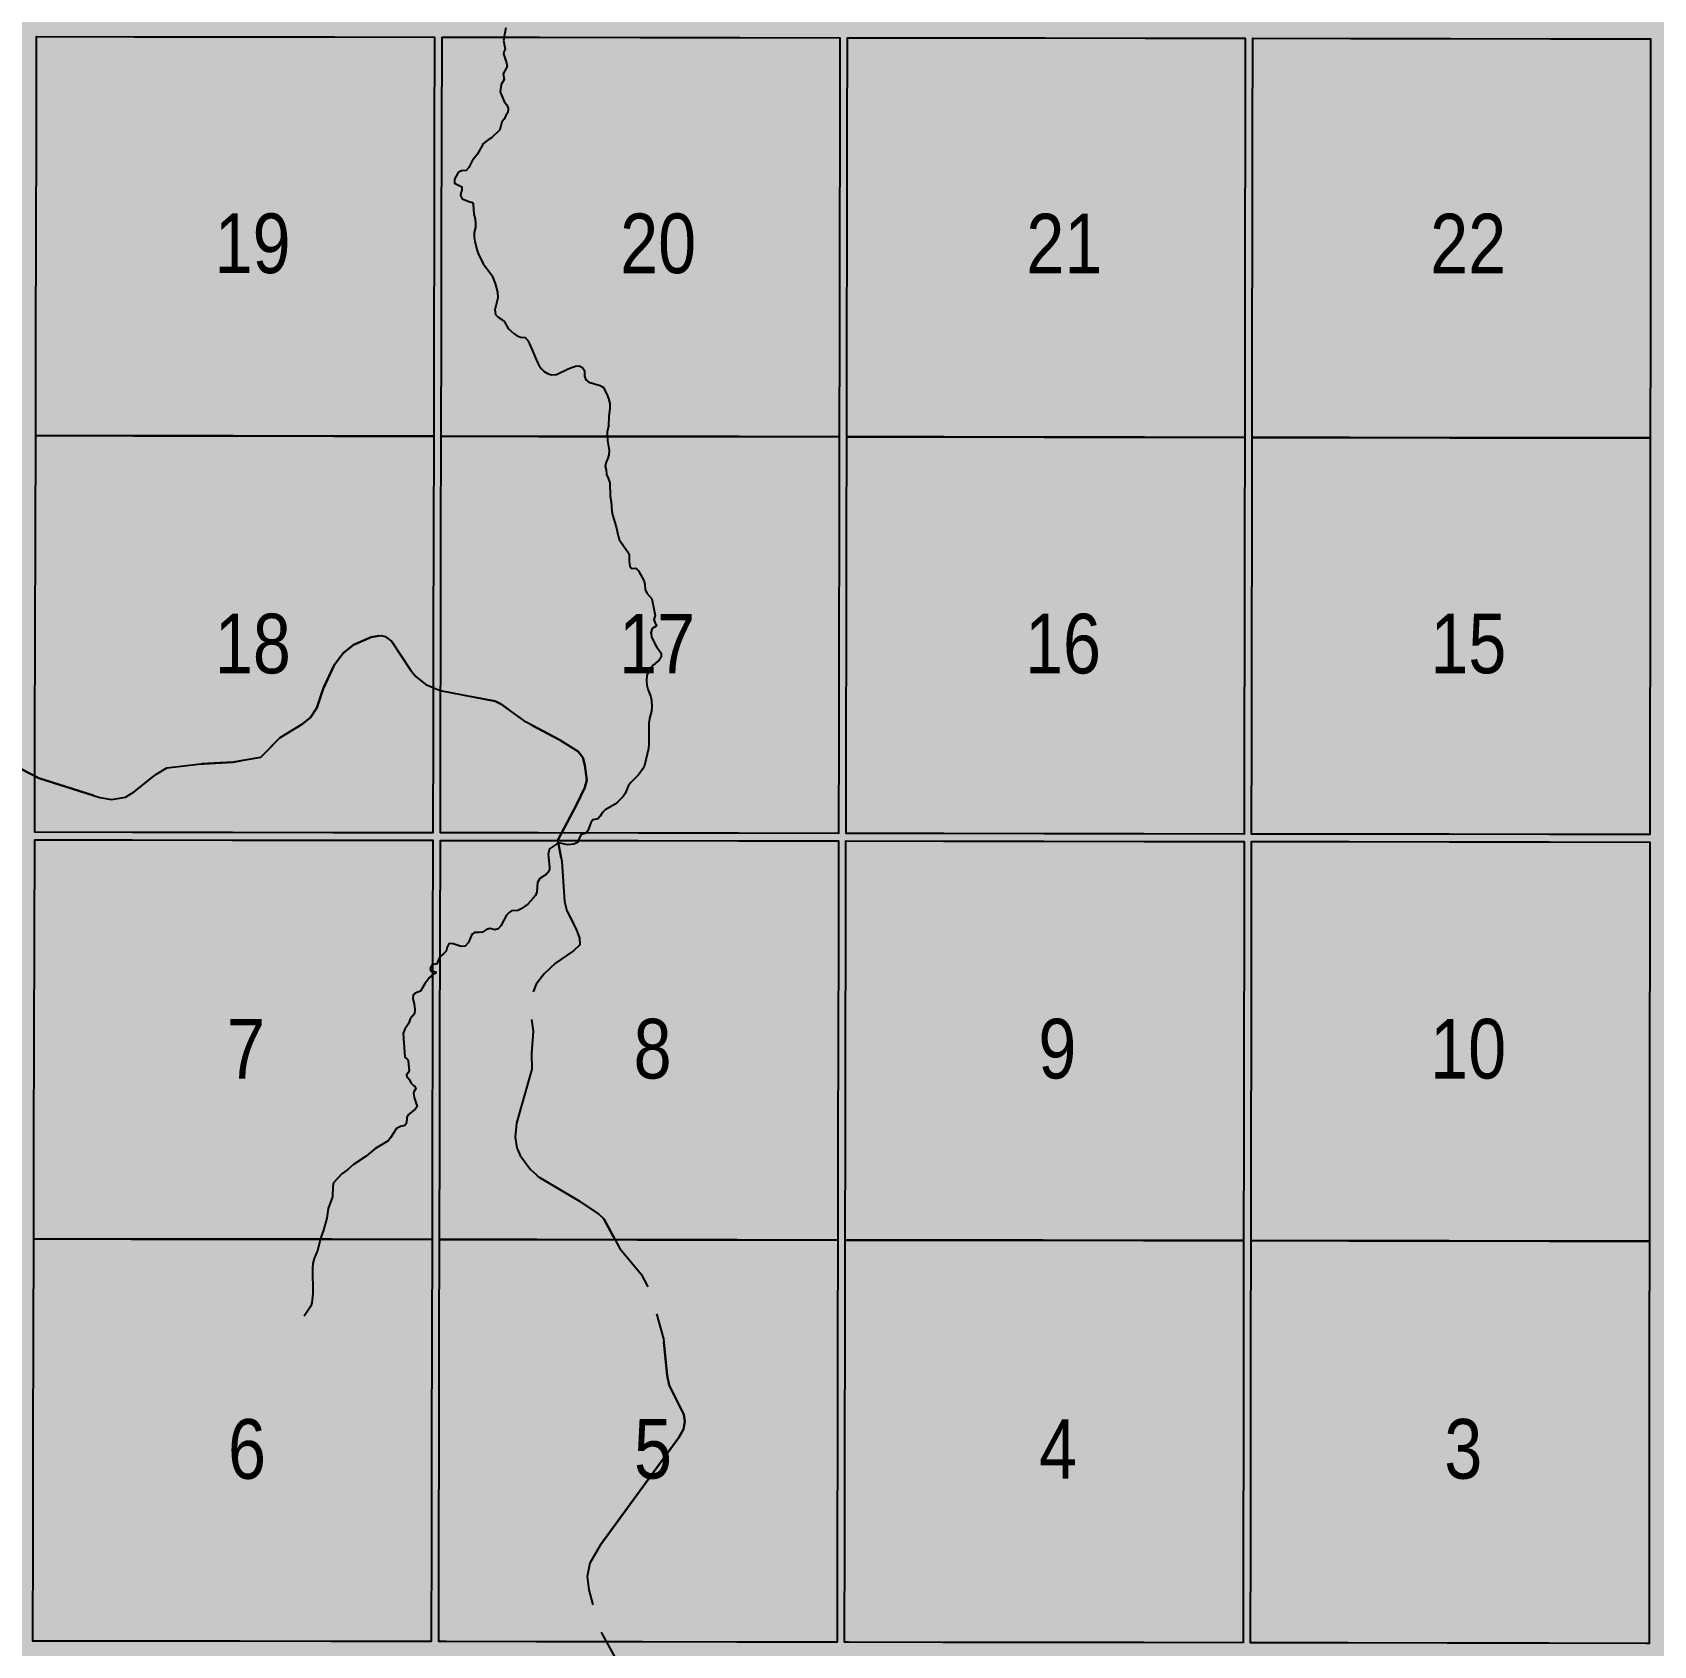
# Model space of a CAD drawing. Extents: x 403018 to 417191, y 6033193 to 6042673.
# Drawn here: x 414358.1 to 414575.6, y 6036942.8 to 6037159.3 of the extents above; entities that cross this region are included whole.
import ezdxf

# ---------------------------------------------------------------- set-up
doc = ezdxf.new("R2010")
doc.units = 0
doc.header["$LTSCALE"] = 5
doc.linetypes.add('DASHED2', pattern=[9.525, 6.35, -3.175])
for name, color, linetype in [('Quarters', 8, 'Continuous'), ('RoadSeg', 57, 'DASHED2'), ('T-WATER', 160, 'Continuous')]:
    doc.layers.add(name, color=color, linetype=linetype)
doc.layers.add('ROUTE-MAP-BACKGROUND-H', color=7, linetype='Continuous', true_color=0xf0ebff)
doc.styles.add('120', font='ARIALN.TTF', dxfattribs={"height": 13})

msp = doc.modelspace()

# ---------------------------------------------------------------- hatches: boundary and pattern name
at = {"layer": 'ROUTE-MAP-BACKGROUND-H'}
h = msp.add_hatch(color=256, dxfattribs=at)
h.dxf.hatch_style = 1
h.paths.add_polyline_path([(412923.423, 6037807.465), (416092.9, 6037807.465), (416092.9, 6035965.758), (412923.423, 6035965.758)])

# ---------------------------------------------------------------- linework, layer by layer
at = {"layer": 'Quarters'}
for points in [[(414371.599, 6037105.165), (414358.498, 6037105.18), (414358.53, 6037118.571), (414358.563, 6037131.955), (414358.595, 6037145.344), (414358.628, 6037158.73), (414371.723, 6037158.711), (414380.139, 6037158.699), (414385.153, 6037158.692), (414398.583, 6037158.673), (414412.012, 6037158.654), (414411.985, 6037145.266), (414411.957, 6037131.879), (414411.929, 6037118.491), (414411.901, 6037105.103), (414398.468, 6037105.127), (414385.034, 6037105.15), (414371.599, 6037105.165)], [(414426.005, 6037105.083), (414412.906, 6037105.102), (414412.934, 6037118.489), (414412.961, 6037131.877), (414412.989, 6037145.265), (414413.017, 6037158.653), (414426.112, 6037158.634), (414439.542, 6037158.615), (414452.972, 6037158.596), (414466.401, 6037158.577), (414466.378, 6037145.189), (414466.355, 6037131.801), (414466.332, 6037118.413), (414466.309, 6037105.025), (414452.875, 6037105.044), (414439.44, 6037105.064), (414426.005, 6037105.083)], [(414480.413, 6037105.005), (414467.314, 6037105.024), (414467.337, 6037118.412), (414467.36, 6037131.799), (414467.383, 6037145.187), (414467.406, 6037158.575), (414480.501, 6037158.557), (414493.931, 6037158.538), (414507.36, 6037158.519), (414520.79, 6037158.5), (414520.772, 6037145.111), (414520.754, 6037131.723), (414520.735, 6037118.335), (414520.717, 6037104.947), (414507.283, 6037104.966), (414493.848, 6037104.986), (414480.413, 6037105.005)], [(414575.145, 6037118.258), (414575.131, 6037104.87), (414561.695, 6037104.889), (414548.259, 6037104.908), (414534.822, 6037104.927), (414521.721, 6037104.946), (414521.74, 6037118.334), (414521.758, 6037131.722), (414521.776, 6037145.11), (414521.794, 6037158.498), (414534.891, 6037158.479), (414548.322, 6037158.46), (414561.754, 6037158.442), (414575.185, 6037158.423), (414575.172, 6037145.035), (414575.158, 6037131.646), (414575.145, 6037118.258)], [(414371.473, 6037051.945), (414358.369, 6037051.964), (414358.4, 6037065.016), (414358.433, 6037078.404), (414358.465, 6037091.795), (414358.498, 6037105.18), (414371.599, 6037105.165), (414385.034, 6037105.15), (414398.468, 6037105.127), (414411.901, 6037105.103), (414411.874, 6037091.715), (414411.846, 6037078.327), (414411.818, 6037064.94), (414411.791, 6037051.887), (414398.352, 6037051.906), (414384.913, 6037051.926), (414371.473, 6037051.945)], [(414425.9, 6037051.866), (414412.796, 6037051.885), (414412.823, 6037064.938), (414412.85, 6037078.326), (414412.878, 6037091.714), (414412.906, 6037105.102), (414426.005, 6037105.083), (414439.44, 6037105.064), (414452.875, 6037105.044), (414466.309, 6037105.025), (414466.286, 6037091.637), (414466.263, 6037078.249), (414466.24, 6037064.861), (414466.218, 6037051.808), (414452.779, 6037051.828), (414439.339, 6037051.847), (414425.9, 6037051.866)], [(414480.327, 6037051.788), (414467.222, 6037051.807), (414467.245, 6037064.86), (414467.268, 6037078.248), (414467.291, 6037091.636), (414467.314, 6037105.024), (414480.413, 6037105.005), (414493.848, 6037104.986), (414507.283, 6037104.966), (414520.717, 6037104.947), (414520.699, 6037091.559), (414520.681, 6037078.171), (414520.662, 6037064.783), (414520.645, 6037051.73), (414507.205, 6037051.749), (414502.075, 6037051.756), (414493.766, 6037051.768), (414480.327, 6037051.788)], [(414575.091, 6037064.705), (414575.077, 6037051.651), (414561.636, 6037051.671), (414548.195, 6037051.69), (414534.755, 6037051.709), (414521.649, 6037051.728), (414521.667, 6037064.781), (414521.685, 6037078.169), (414521.703, 6037091.558), (414521.721, 6037104.946), (414534.822, 6037104.927), (414548.259, 6037104.908), (414561.695, 6037104.889), (414575.131, 6037104.87), (414575.118, 6037091.481), (414575.104, 6037078.093), (414575.091, 6037064.705)], [(414371.346, 6036997.39), (414358.236, 6036997.409), (414358.269, 6037010.796), (414358.301, 6037024.184), (414358.334, 6037037.572), (414358.366, 6037050.959), (414371.471, 6037050.941), (414384.91, 6037050.921), (414398.35, 6037050.902), (414411.789, 6037050.882), (414411.761, 6037037.495), (414411.734, 6037024.107), (414411.706, 6037010.719), (414411.678, 6036997.331), (414398.234, 6036997.351), (414384.79, 6036997.37), (414371.346, 6036997.39)], [(414425.792, 6036997.311), (414412.683, 6036997.33), (414412.71, 6037010.718), (414412.738, 6037024.105), (414412.766, 6037037.493), (414412.793, 6037050.881), (414425.898, 6037050.862), (414439.337, 6037050.843), (414452.777, 6037050.823), (414466.216, 6037050.804), (414466.193, 6037037.416), (414466.17, 6037024.028), (414466.147, 6037010.64), (414466.124, 6036997.252), (414452.68, 6036997.272), (414439.236, 6036997.291), (414425.792, 6036997.311)], [(414480.238, 6036997.231), (414467.129, 6036997.251), (414467.152, 6037010.639), (414467.174, 6037024.026), (414467.198, 6037037.414), (414467.22, 6037050.802), (414480.325, 6037050.783), (414493.764, 6037050.764), (414507.204, 6037050.745), (414520.643, 6037050.725), (414520.625, 6037037.337), (414520.607, 6037023.949), (414520.588, 6037010.561), (414520.57, 6036997.173), (414507.126, 6036997.192), (414493.682, 6036997.212), (414480.238, 6036997.231)], [(414575.036, 6037010.482), (414575.022, 6036997.094), (414561.576, 6036997.113), (414548.131, 6036997.133), (414534.685, 6036997.152), (414521.574, 6036997.171), (414521.593, 6037010.559), (414521.611, 6037023.948), (414521.629, 6037037.336), (414521.647, 6037050.724), (414534.753, 6037050.705), (414548.194, 6037050.685), (414561.635, 6037050.666), (414575.076, 6037050.647), (414575.063, 6037037.259), (414575.049, 6037023.87), (414575.036, 6037010.482)], [(414358.542, 6036943.448), (414358.105, 6036943.449), (414358.138, 6036957.041), (414358.171, 6036970.633), (414358.204, 6036984.021), (414358.236, 6036997.409), (414371.346, 6036997.39), (414384.79, 6036997.37), (414398.234, 6036997.351), (414411.678, 6036997.331), (414411.651, 6036983.944), (414411.623, 6036970.556), (414411.595, 6036956.964), (414411.566, 6036943.371), (414399.214, 6036943.39), (414398.118, 6036943.391), (414385.88, 6036943.409), (414384.669, 6036943.411), (414372.545, 6036943.428), (414371.219, 6036943.43), (414359.546, 6036943.447), (414358.542, 6036943.448)], [(414413.553, 6036943.368), (414412.571, 6036943.37), (414412.599, 6036956.962), (414412.627, 6036970.554), (414412.655, 6036983.942), (414412.683, 6036997.33), (414425.792, 6036997.311), (414439.236, 6036997.291), (414452.68, 6036997.272), (414466.124, 6036997.252), (414466.101, 6036983.864), (414466.078, 6036970.476), (414466.055, 6036956.884), (414466.032, 6036943.292), (414453.223, 6036943.31), (414452.583, 6036943.311), (414439.888, 6036943.33), (414439.134, 6036943.331), (414426.553, 6036943.349), (414425.685, 6036943.351), (414413.553, 6036943.368)], [(414520.497, 6036943.212), (414507.231, 6036943.231), (414507.048, 6036943.231), (414493.897, 6036943.251), (414493.599, 6036943.251), (414480.562, 6036943.27), (414480.15, 6036943.271), (414467.562, 6036943.289), (414467.036, 6036943.29), (414467.059, 6036956.882), (414467.082, 6036970.475), (414467.105, 6036983.863), (414467.129, 6036997.251), (414480.238, 6036997.231), (414493.682, 6036997.212), (414507.126, 6036997.192), (414520.57, 6036997.173), (414520.552, 6036983.785), (414520.534, 6036970.397), (414520.515, 6036956.804), (414520.497, 6036943.212)], [(414574.981, 6036956.724), (414574.968, 6036943.132), (414574.575, 6036943.132), (414561.517, 6036943.151), (414561.24, 6036943.152), (414548.067, 6036943.171), (414547.905, 6036943.171), (414534.616, 6036943.191), (414521.57, 6036943.21), (414521.501, 6036943.21), (414521.519, 6036956.803), (414521.538, 6036970.395), (414521.556, 6036983.783), (414521.574, 6036997.171), (414534.685, 6036997.152), (414548.131, 6036997.133), (414561.576, 6036997.113), (414575.022, 6036997.094), (414575.009, 6036983.705), (414574.995, 6036970.317), (414574.981, 6036956.724)]]:
    msp.add_lwpolyline(points, close=True, dxfattribs=at)
at = {"layer": 'RoadSeg', "flags": 128}
for points in [[(414429.008, 6037048.501), (414428.535, 6037050.897), (414431.065, 6037055.659), (414432.164, 6037057.99), (414432.431, 6037058.955), (414432.198, 6037060.953), (414431.898, 6037061.986), (414431.298, 6037062.785), (414428.768, 6037064.384), (414424.306, 6037066.748), (414420.975, 6037069.146), (414420.143, 6037069.545), (414412.784, 6037070.977), (414410.852, 6037071.776), (414409.487, 6037072.875), (414408.821, 6037073.674), (414406.224, 6037077.604), (414405.391, 6037078.236), (414404.858, 6037078.369), (414403.493, 6037078.137), (414401.129, 6037077.104), (414399.763, 6037076.005), (414398.565, 6037074.373), (414397.066, 6037071.21), (414396.2, 6037068.646), (414395.368, 6037067.347), (414394.236, 6037066.448), (414391.272, 6037064.65), (414388.641, 6037061.986), (414385.011, 6037061.386), (414380.283, 6037061.12), (414376.087, 6037060.587), (414374.622, 6037059.722), (414371.725, 6037057.39), (414370.526, 6037056.658), (414368.661, 6037056.358), (414367.096, 6037056.624), (414358.938, 6037059.222), (414356.507, 6037060.454), (414355.341, 6037061.22), (414349.58, 6037065.682), (414341.255, 6037071.776), (414337.892, 6037074.773), (414334.295, 6037078.935), (414329.134, 6037086.561), (414328.402, 6037087.926), (414328.035, 6037089.491), (414328.268, 6037091.756), (414329.067, 6037095.12), (414329.567, 6037096.184), (414331.998, 6037099.581), (414333.064, 6037101.779), (414333.13, 6037102.579), (414331.998, 6037104.943), (414331.565, 6037105.509), (414329.234, 6037108.073), (414326.37, 6037110.704), (414324.805, 6037111.735), (414318.878, 6037114.833), (414318.478, 6037115.266), (414317.446, 6037115.832), (414314.982, 6037116.731), (414313.583, 6037116.764), (414313.35, 6037116.898), (414311.885, 6037116.764), (414308.655, 6037115.732), (414307.089, 6037115.798), (414304.659, 6037116.365), (414303.593, 6037116.765), (414280.316, 6037128.652), (414279.617, 6037127.42), (414277.952, 6037123.457), (414270.726, 6037105.675), (414277.952, 6037123.457), (414279.617, 6037127.42), (414280.316, 6037128.652), (414257.572, 6037140.241), (414280.316, 6037128.652), (414303.593, 6037116.765), (414304.659, 6037116.365), (414307.089, 6037115.798), (414308.655, 6037115.732), (414311.885, 6037116.764), (414313.35, 6037116.898), (414313.583, 6037116.764), (414314.982, 6037116.731), (414317.446, 6037115.832), (414318.478, 6037115.266), (414318.878, 6037114.833), (414324.805, 6037111.735), (414326.37, 6037110.704), (414329.234, 6037108.073), (414331.565, 6037105.509), (414331.998, 6037104.943), (414333.13, 6037102.579), (414333.064, 6037101.779), (414331.998, 6037099.581), (414329.567, 6037096.184), (414329.067, 6037095.12), (414328.268, 6037091.756), (414328.035, 6037089.491), (414328.402, 6037087.926), (414329.134, 6037086.561), (414334.295, 6037078.935), (414337.892, 6037074.773), (414341.255, 6037071.776), (414349.58, 6037065.682), (414355.341, 6037061.22), (414356.507, 6037060.454), (414358.938, 6037059.222), (414367.096, 6037056.624), (414368.661, 6037056.358), (414370.526, 6037056.658), (414371.725, 6037057.39), (414374.622, 6037059.722), (414376.087, 6037060.587), (414380.283, 6037061.12), (414385.011, 6037061.386), (414388.641, 6037061.986), (414391.272, 6037064.65), (414394.236, 6037066.448), (414395.368, 6037067.347), (414396.2, 6037068.646), (414397.066, 6037071.21), (414398.565, 6037074.373), (414399.763, 6037076.005), (414401.129, 6037077.104), (414403.493, 6037078.137), (414404.858, 6037078.369), (414405.391, 6037078.236), (414406.224, 6037077.604), (414408.821, 6037073.674), (414409.487, 6037072.875), (414410.852, 6037071.776), (414412.784, 6037070.977), (414420.143, 6037069.545), (414420.975, 6037069.146), (414424.306, 6037066.748), (414428.768, 6037064.384), (414431.298, 6037062.785), (414431.898, 6037061.986), (414432.198, 6037060.953), (414432.431, 6037058.955), (414432.164, 6037057.99), (414431.065, 6037055.659), (414428.535, 6037050.897), (414429.101, 6037048.033), (414429.467, 6037042.672), (414429.767, 6037041.439), (414431.032, 6037038.976), (414431.465, 6037037.777), (414431.498, 6037036.877), (414430.666, 6037036.045), (414428.235, 6037034.38), (414426.736, 6037032.948), (414425.671, 6037031.583), (414424.938, 6037029.851), (414424.738, 6037028.652), (414425.238, 6037025.289), (414425.005, 6037022.292), (414425.071, 6037020.194), (414423.007, 6037012.935), (414422.84, 6037011.07), (414423.073, 6037009.605), (414423.506, 6037008.572), (414424.905, 6037006.707), (414426.104, 6037005.642), (414431.465, 6037002.446), (414434.029, 6037000.746), (414434.728, 6037000.081), (414436.893, 6036996.118), (414439.757, 6036992.655), (414440.922, 6036990.457), (414442.72, 6036983.997), (414443.22, 6036979.069), (414443.486, 6036977.77), (414445.451, 6036973.841), (414445.584, 6036972.908), (414445.418, 6036971.876), (414444.785, 6036970.777), (414434.296, 6036956.358), (414432.83, 6036953.894), (414432.497, 6036952.129), (414432.73, 6036950.297), (414433.829, 6036946.134), (414434.495, 6036944.371), (414436.527, 6036940.708), (414437.825, 6036937.843), (414439.157, 6036934.28), (414439.679, 6036932.794), (414440.289, 6036929.385), (414441.355, 6036926.587), (414442.554, 6036924.923), (414444.752, 6036922.559), (414445.151, 6036921.793), (414445.717, 6036920.261), (414445.851, 6036919.429), (414446.317, 6036914.434), (414446.619, 6036912.787), (414447.401, 6036910.04), (414448.53, 6036907.167), (414449.899, 6036905.074), (414451.478, 6036902.046), (414452.71, 6036898.283), (414452.844, 6036897.351), (414452.877, 6036895.619), (414452.665, 6036893.226)], [(414329.388, 6037095.803), (414329.067, 6037095.12), (414328.268, 6037091.756), (414328.035, 6037089.491), (414328.402, 6037087.926), (414329.134, 6037086.561), (414334.295, 6037078.935), (414337.892, 6037074.773), (414341.255, 6037071.776), (414349.58, 6037065.682), (414355.341, 6037061.22), (414356.507, 6037060.454), (414358.938, 6037059.222), (414367.096, 6037056.624), (414368.661, 6037056.358), (414370.526, 6037056.658), (414371.725, 6037057.39), (414374.622, 6037059.722), (414376.087, 6037060.587), (414380.283, 6037061.12), (414385.011, 6037061.386), (414388.641, 6037061.986), (414391.272, 6037064.65), (414394.236, 6037066.448), (414395.368, 6037067.347), (414396.2, 6037068.646), (414397.066, 6037071.21), (414398.565, 6037074.373), (414399.763, 6037076.005), (414401.129, 6037077.104), (414403.493, 6037078.137), (414404.858, 6037078.369), (414405.391, 6037078.236), (414406.224, 6037077.604), (414408.821, 6037073.674), (414409.487, 6037072.875), (414410.852, 6037071.776), (414412.784, 6037070.977), (414420.143, 6037069.545), (414420.975, 6037069.146), (414424.306, 6037066.748), (414428.768, 6037064.384), (414431.298, 6037062.785), (414431.898, 6037061.986), (414432.198, 6037060.953), (414432.431, 6037058.955), (414432.164, 6037057.99), (414431.065, 6037055.659), (414428.535, 6037050.897), (414429.101, 6037048.033), (414429.467, 6037042.672), (414429.767, 6037041.439), (414431.032, 6037038.976), (414431.465, 6037037.777), (414431.498, 6037036.877), (414430.666, 6037036.045), (414428.235, 6037034.38), (414426.736, 6037032.948), (414425.671, 6037031.583), (414424.938, 6037029.851), (414424.738, 6037028.652), (414425.238, 6037025.289), (414425.005, 6037022.292), (414425.071, 6037020.194), (414423.007, 6037012.935), (414422.84, 6037011.07), (414423.073, 6037009.605), (414423.506, 6037008.572), (414424.905, 6037006.707), (414426.104, 6037005.642), (414431.465, 6037002.446), (414434.029, 6037000.746), (414434.728, 6037000.081), (414436.893, 6036996.118), (414439.757, 6036992.655), (414440.922, 6036990.457), (414442.72, 6036983.997), (414443.22, 6036979.069), (414443.486, 6036977.77), (414445.451, 6036973.841), (414445.584, 6036972.908), (414445.418, 6036971.876), (414444.785, 6036970.777), (414434.296, 6036956.358), (414432.83, 6036953.894), (414432.497, 6036952.129), (414432.73, 6036950.297), (414433.829, 6036946.134), (414434.495, 6036944.371), (414436.527, 6036940.708), (414437.825, 6036937.843), (414439.157, 6036934.28), (414439.679, 6036932.794), (414440.289, 6036929.385), (414441.355, 6036926.587), (414442.554, 6036924.923), (414444.752, 6036922.559), (414445.151, 6036921.793), (414445.717, 6036920.261), (414445.851, 6036919.429), (414446.317, 6036914.434), (414446.619, 6036912.787), (414447.401, 6036910.04), (414448.53, 6036907.167), (414449.899, 6036905.074), (414451.478, 6036902.046), (414452.71, 6036898.283), (414452.844, 6036897.351), (414452.877, 6036895.619), (414452.544, 6036891.856), (414451.212, 6036888.393), (414450.546, 6036887.494), (414448.648, 6036885.829), (414448.381, 6036885.762), (414446.15, 6036883.931), (414443.253, 6036882.199), (414442.554, 6036881.466), (414442.088, 6036880.601), (414440.856, 6036877.038), (414439.191, 6036874.507), (414438.558, 6036874.973), (414436.327, 6036877.47), (414435.628, 6036878.036), (414434.728, 6036878.136), (414431.398, 6036875.239), (414428.834, 6036872.509), (414424.572, 6036868.546), (414423.906, 6036868.28), (414422.507, 6036868.246), (414418.578, 6036868.479), (414417.279, 6036868.845), (414416.447, 6036869.911), (414415.081, 6036872.375), (414413.316, 6036874.973), (414411.385, 6036876.738), (414410.253, 6036877.437), (414409.454, 6036877.737), (414404.226, 6036878.502), (414403.493, 6036878.37), (414402.894, 6036877.937), (414399.997, 6036875.173), (414395.734, 6036871.676), (414393.27, 6036870.144), (414392.038, 6036869.578), (414388.308, 6036869.245), (414369.927, 6036869.878), (414388.308, 6036869.245), (414392.038, 6036869.578), (414393.27, 6036870.144), (414395.734, 6036871.676), (414399.997, 6036875.173), (414402.894, 6036877.937), (414403.493, 6036878.37), (414404.226, 6036878.502), (414409.454, 6036877.737), (414410.253, 6036877.437), (414411.385, 6036876.738), (414413.316, 6036874.973), (414415.081, 6036872.375), (414416.447, 6036869.911), (414417.279, 6036868.845), (414418.578, 6036868.479), (414422.507, 6036868.246), (414423.906, 6036868.28), (414424.572, 6036868.546), (414428.834, 6036872.509), (414431.398, 6036875.239), (414434.728, 6036878.136), (414435.628, 6036878.036), (414436.327, 6036877.47), (414438.558, 6036874.973), (414439.191, 6036874.507), (414439.29, 6036872.842), (414440.589, 6036869.079), (414441.189, 6036867.98), (414443.353, 6036865.416), (414444.619, 6036863.484), (414444.918, 6036862.385), (414444.951, 6036861.586), (414444.785, 6036860.387), (414444.086, 6036857.957), (414444.119, 6036856.691), (414444.585, 6036855.592), (414446.317, 6036853.561), (414446.616, 6036852.828), (414446.916, 6036851.197), (414447.316, 6036850.464), (414447.948, 6036849.898), (414449.647, 6036848.866), (414453.976, 6036847.134), (414456.14, 6036845.869), (414457.239, 6036844.87), (414457.772, 6036844.037), (414458.838, 6036841.24), (414459.337, 6036840.441), (414460.702, 6036839.142), (414461.568, 6036838.743), (414466.63, 6036837.976), (414468.495, 6036837.444), (414471.791, 6036836.278), (414474.588, 6036835.579), (414479.317, 6036833.115), (414479.717, 6036832.582), (414479.917, 6036831.849), (414479.95, 6036829.385), (414480.516, 6036825.089), (414481.082, 6036823.324), (414482.547, 6036820.86), (414483.813, 6036819.129), (414486.044, 6036817.064), (414488.741, 6036815.133), (414490.739, 6036814.167), (414492.004, 6036813.035), (414493.936, 6036810.504), (414495.301, 6036808.473), (414496.5, 6036806.308), (414498.431, 6036803.844), (414498.964, 6036802.945), (414499.33, 6036800.814), (414499.164, 6036799.881)], [(414466.748, 6036837.943), (414466.63, 6036837.976), (414461.568, 6036838.743), (414460.702, 6036839.142), (414459.337, 6036840.441), (414458.838, 6036841.24), (414457.772, 6036844.037), (414457.239, 6036844.87), (414456.14, 6036845.869), (414453.976, 6036847.134), (414449.647, 6036848.866), (414447.948, 6036849.898), (414447.316, 6036850.464), (414446.916, 6036851.197), (414446.616, 6036852.828), (414446.317, 6036853.561), (414444.585, 6036855.592), (414444.119, 6036856.691), (414444.086, 6036857.957), (414444.785, 6036860.387), (414444.951, 6036861.586), (414444.918, 6036862.385), (414444.619, 6036863.484), (414443.353, 6036865.416), (414441.189, 6036867.98), (414440.589, 6036869.079), (414439.29, 6036872.842), (414439.191, 6036874.507), (414440.856, 6036877.038), (414442.088, 6036880.601), (414442.554, 6036881.466), (414443.253, 6036882.199), (414446.15, 6036883.931), (414448.381, 6036885.762), (414448.648, 6036885.829), (414450.546, 6036887.494), (414451.212, 6036888.393), (414452.544, 6036891.856), (414452.877, 6036895.619), (414452.844, 6036897.351), (414452.71, 6036898.283), (414451.478, 6036902.046), (414449.899, 6036905.074), (414448.53, 6036907.167), (414447.401, 6036910.04), (414446.619, 6036912.787), (414446.317, 6036914.434), (414445.851, 6036919.429), (414445.717, 6036920.261), (414445.151, 6036921.793), (414444.752, 6036922.559), (414442.554, 6036924.923), (414441.355, 6036926.587), (414440.289, 6036929.385), (414439.679, 6036932.794), (414439.157, 6036934.28), (414437.825, 6036937.843), (414436.527, 6036940.708), (414434.495, 6036944.371), (414433.829, 6036946.134), (414432.73, 6036950.297), (414432.497, 6036952.129), (414432.83, 6036953.894), (414434.296, 6036956.358), (414444.785, 6036970.777), (414445.418, 6036971.876), (414445.584, 6036972.908), (414445.451, 6036973.841), (414443.486, 6036977.77), (414443.22, 6036979.069), (414442.72, 6036983.997), (414440.922, 6036990.457), (414439.757, 6036992.655), (414436.893, 6036996.118), (414434.728, 6037000.081), (414434.029, 6037000.746), (414431.465, 6037002.446), (414426.104, 6037005.642), (414425.831, 6037005.885)]]:
    msp.add_lwpolyline(points, dxfattribs=at)
at = {"layer": 'T-WATER', "linetype": 'Continuous', "flags": 128}
for points in [[(414421.578, 6037159.893), (414421.418, 6037158.964), (414421.283, 6037158.178)], [(414421.283, 6037158.178), (414421.486, 6037157.023), (414421.356, 6037156.75), (414421.271, 6037156.391), (414421.686, 6037155.211), (414421.77, 6037154.719), (414421.237, 6037153.739), (414421.376, 6037152.977), (414420.936, 6037152.276), (414420.805, 6037151.328), (414421.153, 6037150.558), (414421.343, 6037149.992), (414421.68, 6037149.596), (414421.901, 6037149.129), (414421.847, 6037148.521), (414421.562, 6037148.121), (414421.375, 6037147.625), (414421.036, 6037147.279), (414420.772, 6037146.204), (414419.664, 6037145.13), (414419.231, 6037144.893), (414418.462, 6037144.304), (414418.474, 6037144.235), (414417.723, 6037142.885), (414417.386, 6037142.451), (414417.062, 6037142.067), (414416.596, 6037141.146), (414416.259, 6037140.778), (414415.638, 6037140.7), (414415.198, 6037140.473), (414414.696, 6037139.611), (414414.707, 6037139.055), (414415.676, 6037138.559), (414415.664, 6037138.057), (414415.593, 6037137.896), (414415.518, 6037137.402), (414415.731, 6037136.952), (414416.739, 6037136.534), (414417.099, 6037136.453), (414417.205, 6037136.23), (414417.269, 6037134.91), (414417.468, 6037134.271), (414417.53, 6037133.618), (414417.509, 6037133.119), (414417.313, 6037132.449), (414417.33, 6037132.177), (414417.35, 6037131.829), (414417.43, 6037131.26), (414417.689, 6037130.151), (414417.867, 6037129.616), (414418.516, 6037128.219), (414419.44, 6037127.076), (414419.726, 6037126.624), (414420.138, 6037125.61), (414420.463, 6037124.451), (414420.486, 6037123.678), (414420.083, 6037122.046), (414420.208, 6037121.449), (414420.559, 6037121.091), (414421.039, 6037120.781), (414421.41, 6037120.447), (414421.872, 6037119.55), (414422.635, 6037118.893), (414423.094, 6037118.595), (414423.559, 6037118.412), (414424.193, 6037118.35), (414424.515, 6037117.966), (414424.764, 6037117.477), (414425.821, 6037114.995), (414426.072, 6037114.541), (414426.352, 6037114.15), (414426.742, 6037113.788), (414427.257, 6037113.495), (414427.738, 6037113.357), (414428.391, 6037113.377), (414429.832, 6037114.101), (414430.368, 6037114.314), (414430.934, 6037114.499), (414431.429, 6037114.549), (414431.869, 6037114.327), (414432.118, 6037113.9), (414432.154, 6037113.16), (414432.299, 6037112.661), (414432.726, 6037112.372), (414434.223, 6037111.91), (414434.649, 6037111.666), (414435.144, 6037110.735), (414435.353, 6037110.181), (414435.521, 6037109.505), (414435.538, 6037108.839), (414435.395, 6037107.778)], [(414435.395, 6037107.778), (414435.348, 6037106.433), (414435.182, 6037105.696), (414435.191, 6037105.381), (414435.215, 6037104.533), (414435.443, 6037103.204), (414435.398, 6037102.627), (414435.26, 6037102.146), (414435.037, 6037101.624), (414434.906, 6037101.072), (414435.022, 6037100.583), (414435.072, 6037099.956), (414435.314, 6037099.455), (414435.515, 6037098.863), (414435.568, 6037097.057), (414435.724, 6037096.29), (414435.799, 6037095.049), (414435.878, 6037094.556), (414436.37, 6037092.945), (414436.631, 6037091.728), (414436.791, 6037091.255), (414437.035, 6037090.823), (414437.913, 6037089.656), (414438.137, 6037089.192), (414438.138, 6037088.331), (414438.212, 6037087.674), (414438.429, 6037087.338), (414438.98, 6037087.399), (414439.159, 6037087.243), (414439.379, 6037087.052), (414440.13, 6037085.677), (414440.233, 6037085.186), (414440.277, 6037084.517), (414440.48, 6037084.04), (414441.168, 6037083.278), (414441.594, 6037081.05), (414441.439, 6037080.499), (414441.611, 6037080.029), (414441.793, 6037079.791), (414441.739, 6037079.596), (414441.223, 6037079.313), (414441.047, 6037078.701), (414441.066, 6037078.589), (414441.134, 6037078.196), (414441.59, 6037077.244), (414441.841, 6037076.805), (414442.413, 6037076.01), (414442.436, 6037075.44), (414442.131, 6037075.037), (414441.367, 6037074.383), (414441.015, 6037073.996), (414440.738, 6037073.568), (414440.52, 6037073.015), (414440.459, 6037072.333), (414440.505, 6037071.709), (414440.629, 6037071.185), (414441.018, 6037070.122), (414441.139, 6037069.638), (414441.168, 6037068.802), (414441.106, 6037068.233), (414440.851, 6037067.211), (414440.766, 6037066.615), (414440.787, 6037063.849), (414440.735, 6037063.191), (414440.186, 6037060.908), (414439.964, 6037060.453), (414439.363, 6037059.674), (414439.134, 6037059.44), (414438.286, 6037058.575), (414438.014, 6037058.131), (414437.593, 6037057.184), (414437.319, 6037056.768), (414436.628, 6037056.057), (414436.237, 6037055.754), (414434.918, 6037054.977), (414434.531, 6037054.623), (414434.234, 6037054.137), (414433.922, 6037053.747), (414433.271, 6037053.635), (414433.003, 6037053.231), (414432.591, 6037052.172), (414432.56, 6037052.139), (414432.26, 6037051.82), (414431.848, 6037051.722), (414431.649, 6037051.606), (414431.418, 6037051.135), (414431.413, 6037051.126), (414431.175, 6037050.575), (414430.723, 6037050.349), (414429.874, 6037050.29), (414428.854, 6037050.5)], [(414428.854, 6037050.5), (414428.398, 6037050.368), (414427.448, 6037049.748), (414427.269, 6037049.01), (414427.446, 6037047.288), (414427.427, 6037047.011), (414427.3, 6037046.656), (414426.985, 6037046.297), (414426.122, 6037045.753), (414425.85, 6037045.22), (414425.763, 6037044.624), (414425.745, 6037043.98), (414425.548, 6037043.485), (414425.261, 6037043.104), (414424.513, 6037042.315), (414423.623, 6037041.69), (414423.189, 6037041.448), (414422.328, 6037041.428), (414422.006, 6037041.208), (414421.676, 6037040.829), (414420.929, 6037039.42), (414420.562, 6037039.019), (414420.085, 6037038.873), (414419.481, 6037039.066), (414419.001, 6037038.915), (414418.436, 6037038.574), (414417.941, 6037038.494), (414417.355, 6037038.509), (414417.074, 6037038.282), (414416.943, 6037038.089), (414416.764, 6037037.577), (414416.539, 6037037.131), (414416.111, 6037036.7), (414415.573, 6037036.631), (414414.491, 6037036.994), (414413.994, 6037037.026), (414413.933, 6037036.993), (414413.695, 6037036.559), (414413.566, 6037036.027), (414413.168, 6037035.618), (414412.718, 6037035.266), (414412.553, 6037034.869), (414412.324, 6037034.315), (414412.2, 6037034.249), (414411.697, 6037034.203), (414411.547, 6037033.906), (414411.438, 6037033.69), (414411.52, 6037033.331), (414411.547, 6037033.331), (414411.731, 6037033.328), (414412.178, 6037033.218), (414412.169, 6037033.062), (414411.71, 6037032.783), (414411.546, 6037032.632), (414411.359, 6037032.46), (414410.711, 6037031.634), (414410.142, 6037030.66), (414409.395, 6037030.354), (414409.162, 6037030.143), (414409.106, 6037029.636), (414409.273, 6037028.93), (414409.366, 6037028.218), (414409.324, 6037027.601), (414408.758, 6037026.914), (414408.567, 6037026.363), (414408.012, 6037025.552), (414407.783, 6037025.019), (414407.832, 6037024.358), (414408.021, 6037021.768), (414408.385, 6037021.475), (414408.488, 6037021.307), (414408.502, 6037020.79), (414408.617, 6037019.966), (414408.452, 6037019.631), (414408.246, 6037019.437), (414408.292, 6037019.198), (414408.599, 6037018.833), (414408.817, 6037018.328), (414409.17, 6037018.001), (414409.319, 6037017.954), (414409.486, 6037017.594), (414409.249, 6037017.148), (414409.203, 6037016.924), (414409.268, 6037016.366), (414409.68, 6037015.158), (414409.455, 6037014.872), (414408.427, 6037013.997), (414408.278, 6037013.694), (414408.232, 6037012.942), (414408.031, 6037012.631), (414407.462, 6037012.492)], [(414407.462, 6037012.492), (414406.893, 6037012.195), (414406.117, 6037010.946), (414405.808, 6037010.551), (414404.022, 6037009.492), (414402.823, 6037008.523), (414401.149, 6037007.392), (414400.38, 6037006.716), (414399.571, 6037006.133), (414398.472, 6037004.91), (414398.354, 6037004.422), (414398.313, 6037003.067), (414397.73, 6037001.482), (414397.547, 6037000.179), (414397.118, 6036998.598), (414396.756, 6036997.574), (414396.289, 6036995.863), (414395.877, 6036994.767), (414395.705, 6036994.12), (414395.648, 6036993.45), (414395.664, 6036990.043), (414395.53, 6036988.841), (414395.395, 6036988.36), (414394.512, 6036987.02)]]:
    msp.add_lwpolyline(points, dxfattribs=at)

# ---------------------------------------------------------------- texts
at = {"layer": 'RoadSeg', "style": '120'}
for s, height, p in [('19', 8.0041, (414382.5, 6037126.988)), ('20', 8.0041, (414436.916, 6037126.979)), ('21', 8.0041, (414491.42, 6037126.944)), ('22', 8.0041, (414545.599, 6037126.944)), ('18', 8.0041, (414382.535, 6037073.287)), ('16', 8.0041, (414491.239, 6037073.278)), ('17', 8.0041, (414436.765, 6037073.268)), ('15', 8.0041, (414545.625, 6037073.303)), ('8', 8.004, (414438.72, 6037018.923)), ('9', 8.004, (414493.035, 6037018.932)), ('10', 8.0041, (414545.599, 6037018.923)), ('7', 8.004, (414384.159, 6037018.904)), ('6', 8.004, (414384.304, 6036965.222)), ('5', 8.004, (414438.768, 6036965.247)), ('4', 8.004, (414493.129, 6036965.212)), ('3', 8.004, (414547.495, 6036965.231))]:
    msp.add_text(s, height=height, dxfattribs=at).set_placement(p)
msp.add_text('63-21-5', height=39.983, rotation=359.95761, dxfattribs=at).set_placement((414445.314, 6037087.753))

doc.saveas('drawing.dxf')
